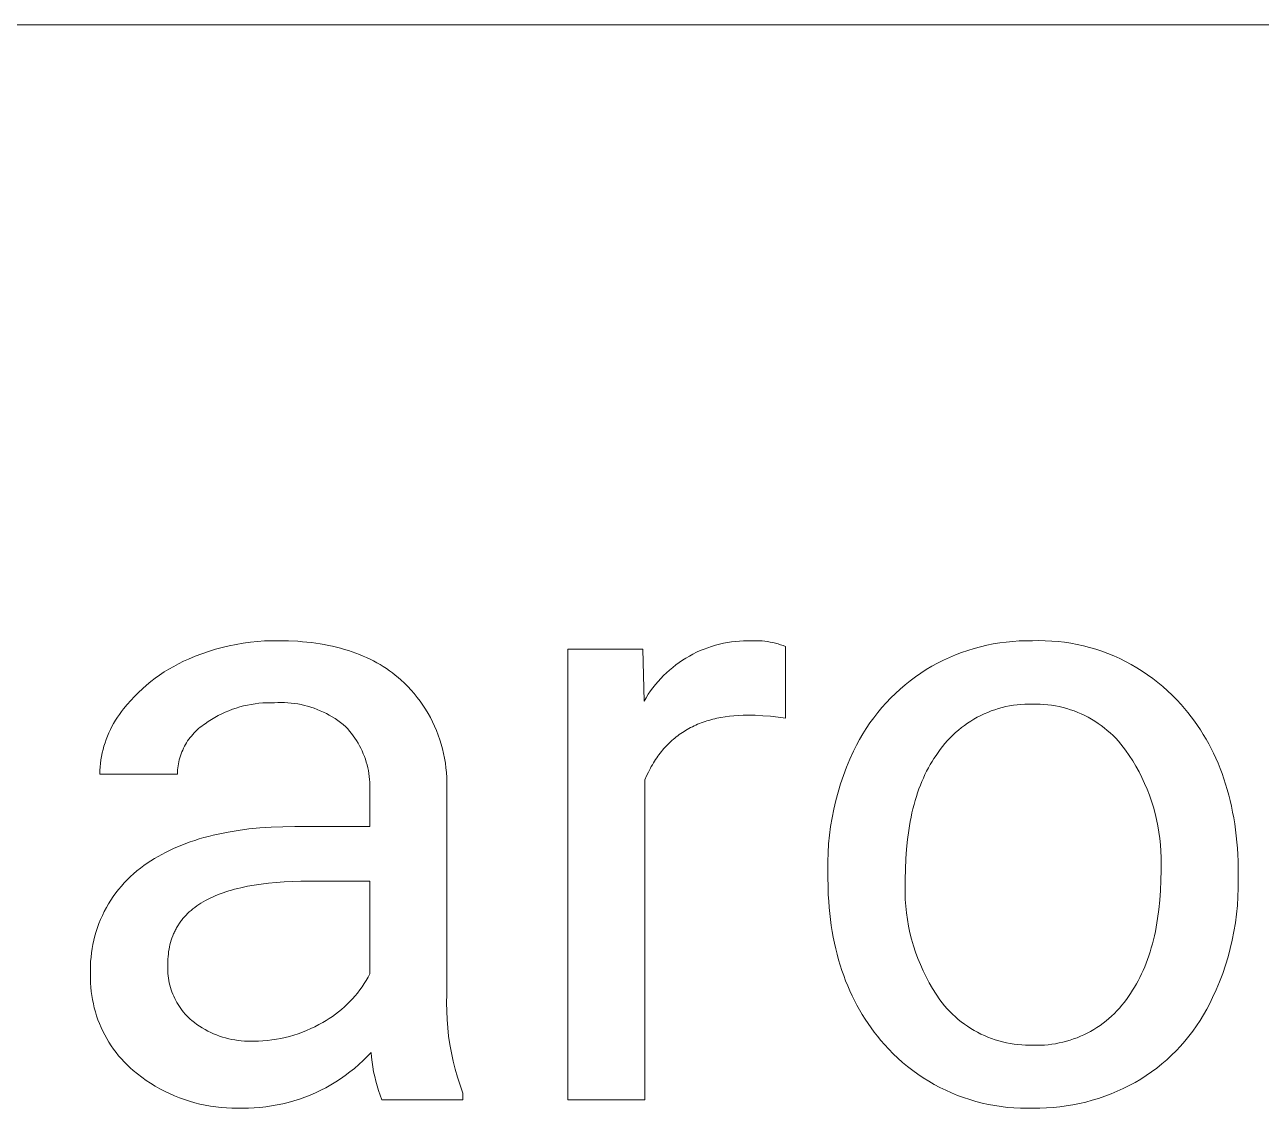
# Model space of a CAD drawing. Header units: millimetres. Extents: x 1348 to 6197, y -150 to 3238.
# Drawn here: x 5207.3 to 5300.9, y 310.2 to 392.2 of the extents above; entities that cross this region are included whole.
import ezdxf

# ---------------------------------------------------------------- set-up
doc = ezdxf.new("R2010")
doc.units = ezdxf.units.MM
doc.header["$MEASUREMENT"] = 0
doc.layers.add('Domyślny', color=7, linetype='Continuous', true_color=0x000000)

msp = doc.modelspace()

# ---------------------------------------------------------------- linework, layer by layer
at = {"layer": 'Domyślny', "color": 18, "lineweight": 15, "true_color": 0x000000}
for p, q in [((6192.904, 392.204), (4364.917, 392.204)), ((5223.359, 345.3), (5223.893, 345.39)), ((5223.893, 345.39), (5224.43, 345.462)), ((5224.43, 345.462), (5224.969, 345.517)), ((5224.969, 345.517), (5225.509, 345.555)), ((5225.509, 345.555), (5226.05, 345.574)), ((5226.05, 345.574), (5226.591, 345.576)), ((5226.591, 345.576), (5227.317, 345.564)), ((5227.317, 345.564), (5228.023, 345.529)), ((5228.023, 345.529), (5228.369, 345.502)), ((5228.369, 345.502), (5228.71, 345.47)), ((5228.71, 345.47), (5229.046, 345.432)), ((5229.046, 345.432), (5229.377, 345.389)), ((5229.377, 345.389), (5229.703, 345.339)), ((5259.932, 345.313), (5260.231, 345.381)), ((5260.231, 345.381), (5260.532, 345.439)), ((5260.532, 345.439), (5260.834, 345.486)), ((5260.834, 345.486), (5261.139, 345.524)), ((5261.139, 345.524), (5261.444, 345.551)), ((5261.444, 345.551), (5261.75, 345.568)), ((5261.75, 345.568), (5262.056, 345.575)), ((5262.056, 345.575), (5262.362, 345.571)), ((5262.362, 345.571), (5262.565, 345.578)), ((5262.565, 345.578), (5262.769, 345.578)), ((5262.769, 345.578), (5262.972, 345.571)), ((5262.972, 345.571), (5263.174, 345.557)), ((5263.174, 345.557), (5263.376, 345.537)), ((5263.376, 345.537), (5263.578, 345.51)), ((5263.578, 345.51), (5263.778, 345.476)), ((5263.778, 345.476), (5263.977, 345.436)), ((5263.977, 345.436), (5264.175, 345.389)), ((5264.175, 345.389), (5264.371, 345.335)), ((5280.656, 345.329), (5281.146, 345.411)), ((5281.146, 345.411), (5281.638, 345.476)), ((5281.638, 345.476), (5282.133, 345.525)), ((5282.133, 345.525), (5282.628, 345.557)), ((5282.628, 345.557), (5283.125, 345.573)), ((5283.125, 345.573), (5283.621, 345.572)), ((5283.621, 345.572), (5284.108, 345.582)), ((5284.108, 345.582), (5284.594, 345.574)), ((5284.594, 345.574), (5285.081, 345.551)), ((5285.081, 345.551), (5285.566, 345.511)), ((5285.566, 345.511), (5286.049, 345.454)), ((5286.049, 345.454), (5286.53, 345.381)), ((5286.53, 345.381), (5287.008, 345.292)), ((5220.244, 344.396), (5220.75, 344.589)), ((5220.75, 344.589), (5221.262, 344.766)), ((5221.262, 344.766), (5221.779, 344.925)), ((5221.779, 344.925), (5222.302, 345.067)), ((5222.302, 345.067), (5222.829, 345.192)), ((5222.829, 345.192), (5223.359, 345.3)), ((5229.703, 345.339), (5230.024, 345.284)), ((5230.024, 345.284), (5230.34, 345.223)), ((5230.34, 345.223), (5230.651, 345.156)), ((5230.651, 345.156), (5230.957, 345.083)), ((5230.957, 345.083), (5231.258, 345.005)), ((5231.258, 345.005), (5231.554, 344.921)), ((5231.554, 344.921), (5231.846, 344.831)), ((5231.846, 344.831), (5232.132, 344.735)), ((5232.132, 344.735), (5232.413, 344.634)), ((5232.413, 344.634), (5232.689, 344.527)), ((5232.689, 344.527), (5232.961, 344.414)), ((5248.459, 310.82), (5248.459, 344.941)), ((5248.459, 344.941), (5254.127, 344.941)), ((5254.127, 344.941), (5254.224, 341.001)), ((5257.659, 344.414), (5257.929, 344.56)), ((5257.929, 344.56), (5258.203, 344.696)), ((5258.203, 344.696), (5258.482, 344.823)), ((5258.482, 344.823), (5258.765, 344.941)), ((5258.765, 344.941), (5259.052, 345.048)), ((5259.052, 345.048), (5259.342, 345.146)), ((5259.342, 345.146), (5259.636, 345.234)), ((5259.636, 345.234), (5259.932, 345.313)), ((5264.371, 345.335), (5264.565, 345.275)), ((5264.565, 345.275), (5264.757, 345.208)), ((5264.757, 345.208), (5264.946, 345.135)), ((5264.946, 345.135), (5264.946, 339.709)), ((5277.34, 344.311), (5277.798, 344.503)), ((5277.798, 344.503), (5278.262, 344.68)), ((5278.262, 344.68), (5278.731, 344.842)), ((5278.731, 344.842), (5279.206, 344.988)), ((5279.206, 344.988), (5279.686, 345.118)), ((5279.686, 345.118), (5280.169, 345.231)), ((5280.169, 345.231), (5280.656, 345.329)), ((5287.008, 345.292), (5287.484, 345.186)), ((5287.484, 345.186), (5287.955, 345.065)), ((5287.955, 345.065), (5288.422, 344.927)), ((5288.422, 344.927), (5288.884, 344.774)), ((5288.884, 344.774), (5289.34, 344.605)), ((5289.34, 344.605), (5289.79, 344.421)), ((5218.263, 343.428), (5218.624, 343.636)), ((5218.624, 343.636), (5218.991, 343.832)), ((5218.991, 343.832), (5219.365, 344.015)), ((5219.365, 344.015), (5219.745, 344.187)), ((5219.745, 344.187), (5220.244, 344.396)), ((5232.961, 344.414), (5233.227, 344.296)), ((5233.227, 344.296), (5233.489, 344.172)), ((5233.489, 344.172), (5233.745, 344.042)), ((5233.745, 344.042), (5233.996, 343.906)), ((5233.996, 343.906), (5234.243, 343.765)), ((5234.243, 343.765), (5234.484, 343.619)), ((5234.484, 343.619), (5234.721, 343.466)), ((5256.158, 343.358), (5256.393, 343.555)), ((5256.393, 343.555), (5256.634, 343.744)), ((5256.634, 343.744), (5256.882, 343.924)), ((5256.882, 343.924), (5257.136, 344.097)), ((5257.136, 344.097), (5257.395, 344.26)), ((5257.395, 344.26), (5257.659, 344.414)), ((5275.58, 343.392), (5276.008, 343.644)), ((5276.008, 343.644), (5276.444, 343.881)), ((5276.444, 343.881), (5276.888, 344.103)), ((5276.888, 344.103), (5277.34, 344.311)), ((5289.79, 344.421), (5290.234, 344.221)), ((5290.234, 344.221), (5290.671, 344.007)), ((5290.671, 344.007), (5291.101, 343.778)), ((5291.101, 343.778), (5291.522, 343.534)), ((5291.522, 343.534), (5291.935, 343.277)), ((5216.893, 342.482), (5217.223, 342.735)), ((5217.223, 342.735), (5217.562, 342.977)), ((5217.562, 342.977), (5217.909, 343.208)), ((5217.909, 343.208), (5218.263, 343.428)), ((5234.721, 343.466), (5234.952, 343.308)), ((5234.952, 343.308), (5235.179, 343.145)), ((5235.179, 343.145), (5235.4, 342.976)), ((5235.4, 342.976), (5235.617, 342.801)), ((5235.617, 342.801), (5235.828, 342.62)), ((5235.828, 342.62), (5236.093, 342.37)), ((5255.289, 342.495), (5255.496, 342.722)), ((5255.496, 342.722), (5255.709, 342.941)), ((5255.709, 342.941), (5255.93, 343.154)), ((5255.93, 343.154), (5256.158, 343.358)), ((5274.369, 342.547), (5274.763, 342.842)), ((5274.763, 342.842), (5275.167, 343.124)), ((5275.167, 343.124), (5275.58, 343.392)), ((5291.935, 343.277), (5292.339, 343.005)), ((5292.339, 343.005), (5292.733, 342.72)), ((5292.733, 342.72), (5293.118, 342.422)), ((5215.659, 341.364), (5215.953, 341.658)), ((5215.953, 341.658), (5216.257, 341.943)), ((5216.257, 341.943), (5216.571, 342.217)), ((5216.571, 342.217), (5216.893, 342.482)), ((5236.093, 342.37), (5236.349, 342.111)), ((5236.349, 342.111), (5236.596, 341.844)), ((5236.596, 341.844), (5236.834, 341.568)), ((5254.545, 341.523), (5254.719, 341.775)), ((5254.719, 341.775), (5254.901, 342.021)), ((5254.901, 342.021), (5255.091, 342.262)), ((5255.091, 342.262), (5255.289, 342.495)), ((5273.249, 341.585), (5273.611, 341.918)), ((5273.611, 341.918), (5273.985, 342.239)), ((5273.985, 342.239), (5274.369, 342.547)), ((5293.118, 342.422), (5293.492, 342.11)), ((5293.492, 342.11), (5293.855, 341.787)), ((5293.855, 341.787), (5294.207, 341.451)), ((5214.836, 340.424), (5215.1, 340.746)), ((5215.1, 340.746), (5215.374, 341.06)), ((5215.374, 341.06), (5215.659, 341.364)), ((5224.208, 340.704), (5223.921, 340.639)), ((5224.496, 340.759), (5224.208, 340.704)), ((5224.787, 340.804), (5224.496, 340.759)), ((5225.079, 340.839), (5224.787, 340.804)), ((5225.371, 340.864), (5225.079, 340.839)), ((5225.665, 340.878), (5225.371, 340.864)), ((5225.958, 340.882), (5225.665, 340.878)), ((5226.252, 340.876), (5225.958, 340.882)), ((5226.506, 340.889), (5226.252, 340.876)), ((5226.759, 340.894), (5226.506, 340.889)), ((5227.013, 340.889), (5226.759, 340.894)), ((5227.267, 340.876), (5227.013, 340.889)), ((5227.519, 340.855), (5227.267, 340.876)), ((5227.771, 340.825), (5227.519, 340.855)), ((5228.022, 340.786), (5227.771, 340.825)), ((5228.271, 340.739), (5228.022, 340.786)), ((5228.519, 340.683), (5228.271, 340.739)), ((5236.834, 341.568), (5237.063, 341.284)), ((5237.063, 341.284), (5237.281, 340.992)), ((5237.281, 340.992), (5237.489, 340.694)), ((5237.489, 340.694), (5237.688, 340.388)), ((5254.224, 341.001), (5254.38, 341.264)), ((5254.38, 341.264), (5254.545, 341.523)), ((5272.231, 340.516), (5272.558, 340.884)), ((5272.558, 340.884), (5272.897, 341.24)), ((5272.897, 341.24), (5273.249, 341.585)), ((5282.468, 340.726), (5282.181, 340.688)), ((5282.755, 340.753), (5282.468, 340.726)), ((5283.044, 340.771), (5282.755, 340.753)), ((5283.332, 340.779), (5283.044, 340.771)), ((5283.621, 340.776), (5283.332, 340.779)), ((5283.914, 340.78), (5283.621, 340.776)), ((5284.206, 340.773), (5283.914, 340.78)), ((5284.498, 340.756), (5284.206, 340.773)), ((5284.79, 340.729), (5284.498, 340.756)), ((5285.08, 340.692), (5284.79, 340.729)), ((5285.369, 340.644), (5285.08, 340.692)), ((5294.207, 341.451), (5294.548, 341.103)), ((5294.548, 341.103), (5294.876, 340.744)), ((5294.876, 340.744), (5295.142, 340.44)), ((5214.216, 339.551), (5214.36, 339.777)), ((5214.36, 339.777), (5214.511, 339.998)), ((5214.511, 339.998), (5214.67, 340.214)), ((5214.67, 340.214), (5214.836, 340.424)), ((5221.745, 339.77), (5221.493, 339.62)), ((5222.003, 339.912), (5221.745, 339.77)), ((5222.265, 340.044), (5222.003, 339.912)), ((5222.532, 340.167), (5222.265, 340.044)), ((5222.803, 340.28), (5222.532, 340.167)), ((5223.078, 340.385), (5222.803, 340.28)), ((5223.356, 340.479), (5223.078, 340.385)), ((5223.637, 340.564), (5223.356, 340.479)), ((5223.921, 340.639), (5223.637, 340.564)), ((5228.764, 340.619), (5228.519, 340.683)), ((5229.008, 340.546), (5228.764, 340.619)), ((5229.248, 340.466), (5229.008, 340.546)), ((5229.486, 340.377), (5229.248, 340.466)), ((5229.721, 340.28), (5229.486, 340.377)), ((5229.952, 340.175), (5229.721, 340.28)), ((5230.179, 340.063), (5229.952, 340.175)), ((5230.402, 339.942), (5230.179, 340.063)), ((5230.622, 339.814), (5230.402, 339.942)), ((5230.836, 339.679), (5230.622, 339.814)), ((5237.688, 340.388), (5237.875, 340.076)), ((5237.875, 340.076), (5238.052, 339.757)), ((5238.052, 339.757), (5238.218, 339.433)), ((5260.049, 339.763), (5259.737, 339.701)), ((5260.368, 339.816), (5260.049, 339.763)), ((5260.694, 339.859), (5260.368, 339.816)), ((5261.028, 339.892), (5260.694, 339.859)), ((5261.369, 339.916), (5261.028, 339.892)), ((5261.717, 339.93), (5261.369, 339.916)), ((5262.072, 339.935), (5261.717, 339.93)), ((5262.649, 339.927), (5262.072, 339.935)), ((5263.226, 339.901), (5262.649, 339.927)), ((5263.801, 339.855), (5263.226, 339.901)), ((5264.375, 339.792), (5263.801, 339.855)), ((5264.946, 339.709), (5264.375, 339.792)), ((5271.614, 339.748), (5271.916, 340.137)), ((5271.916, 340.137), (5272.231, 340.516)), ((5279.452, 339.784), (5279.2, 339.643)), ((5279.709, 339.916), (5279.452, 339.784)), ((5279.971, 340.04), (5279.709, 339.916)), ((5280.236, 340.154), (5279.971, 340.04)), ((5280.505, 340.259), (5280.236, 340.154)), ((5280.778, 340.354), (5280.505, 340.259)), ((5281.054, 340.44), (5280.778, 340.354)), ((5281.332, 340.517), (5281.054, 340.44)), ((5281.613, 340.584), (5281.332, 340.517)), ((5281.896, 340.641), (5281.613, 340.584)), ((5282.181, 340.688), (5281.896, 340.641)), ((5285.656, 340.587), (5285.369, 340.644)), ((5285.94, 340.519), (5285.656, 340.587)), ((5286.223, 340.442), (5285.94, 340.519)), ((5286.502, 340.355), (5286.223, 340.442)), ((5286.778, 340.258), (5286.502, 340.355)), ((5287.051, 340.152), (5286.778, 340.258)), ((5287.319, 340.036), (5287.051, 340.152)), ((5287.584, 339.911), (5287.319, 340.036)), ((5287.844, 339.777), (5287.584, 339.911)), ((5288.099, 339.634), (5287.844, 339.777)), ((5295.142, 340.44), (5295.399, 340.129)), ((5295.399, 340.129), (5295.647, 339.812)), ((5295.647, 339.812), (5295.888, 339.489)), ((5213.717, 338.602), (5213.83, 338.846)), ((5213.83, 338.846), (5213.951, 339.085)), ((5213.951, 339.085), (5214.079, 339.32)), ((5214.079, 339.32), (5214.216, 339.551)), ((5220.505, 338.919), (5220.388, 338.815)), ((5220.625, 339.019), (5220.505, 338.919)), ((5220.748, 339.115), (5220.625, 339.019)), ((5220.875, 339.207), (5220.748, 339.115)), ((5221.004, 339.294), (5220.875, 339.207)), ((5221.246, 339.461), (5221.004, 339.294)), ((5221.493, 339.62), (5221.246, 339.461)), ((5231.046, 339.537), (5230.836, 339.679)), ((5231.251, 339.387), (5231.046, 339.537)), ((5231.451, 339.231), (5231.251, 339.387)), ((5231.646, 339.068), (5231.451, 339.231)), ((5231.797, 338.904), (5231.646, 339.068)), ((5231.943, 338.735), (5231.797, 338.904)), ((5238.218, 339.433), (5238.372, 339.103)), ((5238.372, 339.103), (5238.515, 338.768)), ((5257.501, 338.86), (5257.376, 338.787)), ((5257.627, 338.93), (5257.501, 338.86)), ((5257.755, 338.998), (5257.627, 338.93)), ((5257.885, 339.064), (5257.755, 338.998)), ((5258.016, 339.127), (5257.885, 339.064)), ((5258.15, 339.188), (5258.016, 339.127)), ((5258.285, 339.247), (5258.15, 339.188)), ((5258.422, 339.303), (5258.285, 339.247)), ((5258.561, 339.357), (5258.422, 339.303)), ((5258.701, 339.408), (5258.561, 339.357)), ((5258.844, 339.457), (5258.701, 339.408)), ((5258.988, 339.504), (5258.844, 339.457)), ((5259.134, 339.548), (5258.988, 339.504)), ((5259.282, 339.59), (5259.134, 339.548)), ((5259.432, 339.629), (5259.282, 339.59)), ((5259.583, 339.666), (5259.432, 339.629)), ((5259.737, 339.701), (5259.583, 339.666)), ((5270.788, 338.524), (5271.05, 338.942)), ((5271.05, 338.942), (5271.325, 339.35)), ((5271.325, 339.35), (5271.614, 339.748)), ((5278.245, 338.995), (5278.021, 338.813)), ((5278.475, 339.169), (5278.245, 338.995)), ((5278.711, 339.336), (5278.475, 339.169)), ((5278.953, 339.494), (5278.711, 339.336)), ((5279.2, 339.643), (5278.953, 339.494)), ((5288.349, 339.482), (5288.099, 339.634)), ((5288.594, 339.321), (5288.349, 339.482)), ((5288.833, 339.152), (5288.594, 339.321)), ((5289.065, 338.975), (5288.833, 339.152)), ((5289.292, 338.79), (5289.065, 338.975)), ((5295.888, 339.489), (5296.12, 339.16)), ((5296.12, 339.16), (5296.343, 338.824)), ((5296.343, 338.824), (5296.558, 338.482)), ((5213.428, 337.852), (5213.516, 338.106)), ((5213.516, 338.106), (5213.613, 338.356)), ((5213.613, 338.356), (5213.717, 338.602)), ((5219.68, 337.985), (5219.596, 337.853)), ((5219.769, 338.113), (5219.68, 337.985)), ((5219.862, 338.239), (5219.769, 338.113)), ((5219.96, 338.361), (5219.862, 338.239)), ((5220.061, 338.48), (5219.96, 338.361)), ((5220.166, 338.595), (5220.061, 338.48)), ((5220.276, 338.707), (5220.166, 338.595)), ((5220.388, 338.815), (5220.276, 338.707)), ((5232.083, 338.562), (5231.943, 338.735)), ((5232.217, 338.384), (5232.083, 338.562)), ((5232.345, 338.201), (5232.217, 338.384)), ((5232.467, 338.014), (5232.345, 338.201)), ((5232.582, 337.823), (5232.467, 338.014)), ((5238.515, 338.768), (5238.647, 338.428)), ((5238.647, 338.428), (5238.767, 338.084)), ((5238.767, 338.084), (5238.875, 337.736)), ((5256.232, 337.927), (5256.127, 337.828)), ((5256.338, 338.024), (5256.232, 337.927)), ((5256.446, 338.118), (5256.338, 338.024)), ((5256.556, 338.21), (5256.446, 338.118)), ((5256.668, 338.3), (5256.556, 338.21)), ((5256.781, 338.387), (5256.668, 338.3)), ((5256.897, 338.472), (5256.781, 338.387)), ((5257.014, 338.554), (5256.897, 338.472)), ((5257.133, 338.634), (5257.014, 338.554)), ((5257.254, 338.712), (5257.133, 338.634)), ((5257.376, 338.787), (5257.254, 338.712)), ((5270.308, 337.665), (5270.541, 338.099)), ((5270.541, 338.099), (5270.788, 338.524)), ((5277.191, 338.01), (5277.001, 337.792)), ((5277.388, 338.221), (5277.191, 338.01)), ((5277.592, 338.426), (5277.388, 338.221)), ((5277.803, 338.623), (5277.592, 338.426)), ((5278.021, 338.813), (5277.803, 338.623)), ((5289.512, 338.596), (5289.292, 338.79)), ((5289.725, 338.396), (5289.512, 338.596)), ((5289.931, 338.188), (5289.725, 338.396)), ((5290.129, 337.973), (5289.931, 338.188)), ((5290.32, 337.751), (5290.129, 337.973)), ((5296.558, 338.482), (5296.765, 338.134)), ((5296.765, 338.134), (5296.964, 337.78)), ((5213.162, 336.815), (5213.216, 337.077)), ((5213.216, 337.077), (5213.278, 337.338)), ((5213.278, 337.338), (5213.349, 337.596)), ((5213.349, 337.596), (5213.428, 337.852)), ((5219.187, 337.012), (5219.135, 336.864)), ((5219.243, 337.158), (5219.187, 337.012)), ((5219.304, 337.302), (5219.243, 337.158)), ((5219.37, 337.443), (5219.304, 337.302)), ((5219.441, 337.582), (5219.37, 337.443)), ((5219.516, 337.719), (5219.441, 337.582)), ((5219.596, 337.853), (5219.516, 337.719)), ((5232.691, 337.629), (5232.582, 337.823)), ((5232.793, 337.431), (5232.691, 337.629)), ((5232.889, 337.229), (5232.793, 337.431)), ((5232.977, 337.024), (5232.889, 337.229)), ((5233.059, 336.817), (5232.977, 337.024)), ((5238.875, 337.736), (5238.971, 337.385)), ((5238.971, 337.385), (5239.055, 337.03)), ((5239.055, 337.03), (5239.127, 336.673)), ((5255.357, 336.949), (5255.269, 336.828)), ((5255.447, 337.067), (5255.357, 336.949)), ((5255.539, 337.183), (5255.447, 337.067)), ((5255.632, 337.296), (5255.539, 337.183)), ((5255.728, 337.407), (5255.632, 337.296)), ((5255.825, 337.516), (5255.728, 337.407)), ((5255.924, 337.622), (5255.825, 337.516)), ((5256.025, 337.726), (5255.924, 337.622)), ((5256.127, 337.828), (5256.025, 337.726)), ((5269.814, 336.618), (5270.089, 337.224)), ((5270.089, 337.224), (5270.308, 337.665)), ((5276.483, 337.12), (5276.326, 336.898)), ((5276.645, 337.337), (5276.483, 337.12)), ((5276.819, 337.567), (5276.645, 337.337)), ((5277.001, 337.792), (5276.819, 337.567)), ((5290.503, 337.523), (5290.32, 337.751)), ((5290.678, 337.288), (5290.503, 337.523)), ((5290.952, 336.891), (5290.678, 337.288)), ((5296.964, 337.78), (5297.154, 337.419)), ((5297.154, 337.419), (5297.336, 337.052)), ((5297.336, 337.052), (5297.509, 336.679)), ((5213.036, 335.751), (5213.055, 336.018)), ((5213.055, 336.018), (5213.082, 336.285)), ((5213.082, 336.285), (5213.118, 336.55)), ((5213.118, 336.55), (5213.162, 336.815)), ((5218.955, 336.105), (5218.935, 335.951)), ((5218.981, 336.259), (5218.955, 336.105)), ((5219.012, 336.413), (5218.981, 336.259)), ((5219.048, 336.565), (5219.012, 336.413)), ((5219.089, 336.715), (5219.048, 336.565)), ((5219.135, 336.864), (5219.089, 336.715)), ((5233.134, 336.607), (5233.059, 336.817)), ((5233.201, 336.394), (5233.134, 336.607)), ((5233.261, 336.18), (5233.201, 336.394)), ((5233.314, 335.963), (5233.261, 336.18)), ((5239.127, 336.673), (5239.187, 336.314)), ((5239.187, 336.314), (5239.234, 335.953)), ((5254.778, 336.054), (5254.703, 335.917)), ((5254.855, 336.189), (5254.778, 336.054)), ((5254.934, 336.322), (5254.855, 336.189)), ((5255.015, 336.452), (5254.934, 336.322)), ((5255.098, 336.58), (5255.015, 336.452)), ((5255.182, 336.705), (5255.098, 336.58)), ((5255.269, 336.828), (5255.182, 336.705)), ((5269.558, 336.003), (5269.814, 336.618)), ((5275.884, 336.196), (5275.747, 335.95)), ((5276.026, 336.436), (5275.884, 336.196)), ((5276.173, 336.67), (5276.026, 336.436)), ((5276.326, 336.898), (5276.173, 336.67)), ((5291.212, 336.484), (5290.952, 336.891)), ((5291.459, 336.069), (5291.212, 336.484)), ((5291.692, 335.647), (5291.459, 336.069)), ((5297.509, 336.679), (5297.674, 336.3)), ((5297.674, 336.3), (5297.83, 335.914)), ((5213.027, 335.483), (5213.036, 335.751)), ((5218.905, 335.483), (5213.027, 335.483)), ((5218.91, 335.639), (5218.905, 335.483)), ((5218.92, 335.795), (5218.91, 335.639)), ((5218.935, 335.951), (5218.92, 335.795)), ((5233.36, 335.745), (5233.314, 335.963)), ((5233.398, 335.525), (5233.36, 335.745)), ((5233.429, 335.304), (5233.398, 335.525)), ((5233.452, 335.082), (5233.429, 335.304)), ((5233.468, 334.86), (5233.452, 335.082)), ((5239.234, 335.953), (5239.269, 335.59)), ((5239.269, 335.59), (5239.292, 335.226)), ((5239.292, 335.226), (5239.302, 334.862)), ((5254.419, 335.343), (5254.288, 335.042)), ((5254.557, 335.635), (5254.419, 335.343)), ((5254.703, 335.917), (5254.557, 335.635)), ((5269.109, 334.751), (5269.323, 335.381)), ((5269.323, 335.381), (5269.558, 336.003)), ((5275.368, 335.178), (5275.251, 334.909)), ((5275.489, 335.441), (5275.368, 335.178)), ((5275.616, 335.699), (5275.489, 335.441)), ((5275.747, 335.95), (5275.616, 335.699)), ((5291.911, 335.216), (5291.692, 335.647)), ((5292.115, 334.779), (5291.911, 335.216)), ((5297.83, 335.914), (5297.978, 335.523)), ((5297.978, 335.523), (5298.118, 335.125)), ((5298.118, 335.125), (5298.249, 334.72)), ((5233.476, 334.637), (5233.468, 334.86)), ((5233.47, 334.191), (5233.477, 334.414)), ((5233.47, 331.511), (5233.47, 334.191)), ((5233.477, 334.414), (5233.476, 334.637)), ((5239.302, 334.862), (5239.3, 334.498)), ((5239.3, 334.498), (5239.3, 318.802)), ((5254.288, 335.042), (5254.288, 310.82)), ((5268.915, 334.114), (5269.109, 334.751)), ((5275.034, 334.353), (5274.933, 334.066)), ((5275.14, 334.634), (5275.034, 334.353)), ((5275.251, 334.909), (5275.14, 334.634)), ((5292.304, 334.335), (5292.115, 334.779)), ((5292.479, 333.885), (5292.304, 334.335)), ((5298.249, 334.72), (5298.372, 334.31)), ((5298.372, 334.31), (5298.487, 333.893)), ((5268.591, 332.823), (5268.742, 333.471)), ((5268.742, 333.471), (5268.915, 334.114)), ((5274.747, 333.475), (5274.661, 333.171)), ((5274.837, 333.774), (5274.747, 333.475)), ((5274.933, 334.066), (5274.837, 333.774)), ((5292.639, 333.429), (5292.479, 333.885)), ((5292.783, 332.968), (5292.639, 333.429)), ((5298.487, 333.893), (5298.593, 333.47)), ((5298.593, 333.47), (5298.69, 333.041)), ((5268.461, 332.171), (5268.591, 332.823)), ((5274.506, 332.544), (5274.436, 332.222)), ((5274.581, 332.86), (5274.506, 332.544)), ((5274.661, 333.171), (5274.581, 332.86)), ((5292.912, 332.503), (5292.783, 332.968)), ((5293.025, 332.034), (5292.912, 332.503)), ((5298.69, 333.041), (5298.779, 332.605)), ((5298.779, 332.605), (5298.86, 332.163)), ((5224.32, 331.324), (5225.148, 331.405)), ((5225.148, 331.405), (5226.002, 331.464)), ((5226.002, 331.464), (5226.882, 331.499)), ((5226.882, 331.499), (5227.786, 331.511)), ((5227.786, 331.511), (5233.47, 331.511)), ((5268.265, 330.854), (5268.352, 331.514)), ((5268.352, 331.514), (5268.461, 332.171)), ((5274.311, 331.561), (5274.257, 331.221)), ((5274.371, 331.894), (5274.311, 331.561)), ((5274.436, 332.222), (5274.371, 331.894)), ((5293.122, 331.561), (5293.025, 332.034)), ((5293.204, 331.085), (5293.122, 331.561)), ((5298.86, 332.163), (5298.932, 331.715)), ((5298.932, 331.715), (5298.996, 331.261)), ((5219.884, 330.349), (5220.219, 330.462)), ((5220.219, 330.462), (5220.559, 330.569)), ((5220.559, 330.569), (5220.907, 330.67)), ((5220.907, 330.67), (5221.26, 330.766)), ((5221.26, 330.766), (5221.621, 330.856)), ((5221.621, 330.856), (5221.987, 330.94)), ((5221.987, 330.94), (5222.36, 331.018)), ((5222.36, 331.018), (5222.739, 331.091)), ((5222.739, 331.091), (5223.517, 331.219)), ((5223.517, 331.219), (5224.32, 331.324)), ((5268.2, 330.192), (5268.265, 330.854)), ((5274.163, 330.524), (5274.091, 329.804)), ((5274.257, 331.221), (5274.163, 330.524)), ((5293.27, 330.607), (5293.204, 331.085)), ((5293.32, 330.126), (5293.27, 330.607)), ((5298.996, 331.261), (5299.051, 330.801)), ((5299.051, 330.801), (5299.098, 330.334)), ((5217.722, 329.401), (5218.011, 329.554)), ((5218.011, 329.554), (5218.307, 329.7)), ((5218.307, 329.7), (5218.61, 329.842)), ((5218.61, 329.842), (5218.919, 329.977)), ((5218.919, 329.977), (5219.234, 330.107)), ((5219.234, 330.107), (5219.556, 330.231)), ((5219.556, 330.231), (5219.884, 330.349)), ((5268.135, 328.863), (5268.157, 329.528)), ((5268.157, 329.528), (5268.2, 330.192)), ((5274.091, 329.804), (5274.039, 329.06)), ((5293.354, 329.645), (5293.32, 330.126)), ((5293.371, 329.162), (5293.354, 329.645)), ((5299.098, 330.334), (5299.136, 329.861)), ((5299.136, 329.861), (5299.166, 329.382)), ((5216.104, 328.359), (5216.37, 328.556)), ((5216.37, 328.556), (5216.627, 328.736)), ((5216.627, 328.736), (5216.891, 328.911)), ((5216.891, 328.911), (5217.162, 329.08)), ((5217.162, 329.08), (5217.438, 329.243)), ((5217.438, 329.243), (5217.722, 329.401)), ((5268.135, 328.197), (5268.135, 328.863)), ((5274.039, 329.06), (5274.007, 328.293)), ((5293.359, 328.197), (5293.373, 328.68)), ((5293.373, 328.68), (5293.371, 329.162)), ((5299.166, 329.382), (5299.187, 328.896)), ((5299.187, 328.896), (5299.204, 327.906)), ((5215.111, 327.486), (5215.348, 327.717)), ((5215.348, 327.717), (5215.592, 327.939)), ((5215.592, 327.939), (5215.844, 328.154)), ((5215.844, 328.154), (5216.104, 328.359)), ((5268.135, 327.793), (5268.135, 328.197)), ((5268.152, 326.81), (5268.135, 327.793)), ((5274.007, 328.293), (5273.997, 327.503)), ((5293.348, 327.424), (5293.359, 328.197)), ((5299.204, 327.906), (5299.204, 327.503)), ((5214.248, 326.485), (5214.45, 326.746)), ((5214.45, 326.746), (5214.662, 327)), ((5214.662, 327), (5214.882, 327.247)), ((5214.882, 327.247), (5215.111, 327.486)), ((5223.009, 326.699), (5222.786, 326.633)), ((5223.237, 326.762), (5223.009, 326.699)), ((5223.47, 326.822), (5223.237, 326.762)), ((5223.708, 326.879), (5223.47, 326.822)), ((5224.2, 326.983), (5223.708, 326.879)), ((5224.714, 327.076), (5224.2, 326.983)), ((5225.249, 327.155), (5224.714, 327.076)), ((5225.804, 327.223), (5225.249, 327.155)), ((5226.381, 327.278), (5225.804, 327.223)), ((5226.979, 327.321), (5226.381, 327.278)), ((5227.599, 327.352), (5226.979, 327.321)), ((5228.239, 327.371), (5227.599, 327.352)), ((5228.901, 327.377), (5228.239, 327.371)), ((5233.47, 327.377), (5228.901, 327.377)), ((5233.47, 320.368), (5233.47, 327.377)), ((5268.173, 326.327), (5268.152, 326.81)), ((5273.997, 327.503), (5273.98, 326.995)), ((5273.98, 326.995), (5273.981, 326.487)), ((5293.267, 325.943), (5293.318, 326.672)), ((5293.318, 326.672), (5293.348, 327.424)), ((5299.204, 326.843), (5299.182, 326.184)), ((5299.204, 327.503), (5299.204, 326.843)), ((5213.694, 325.661), (5213.869, 325.942)), ((5213.869, 325.942), (5214.054, 326.217)), ((5214.054, 326.217), (5214.248, 326.485)), ((5220.851, 325.804), (5220.686, 325.705)), ((5221.021, 325.901), (5220.851, 325.804)), ((5221.196, 325.995), (5221.021, 325.901)), ((5221.376, 326.085), (5221.196, 325.995)), ((5221.562, 326.173), (5221.376, 326.085)), ((5221.753, 326.257), (5221.562, 326.173)), ((5221.949, 326.338), (5221.753, 326.257)), ((5222.15, 326.417), (5221.949, 326.338)), ((5222.357, 326.492), (5222.15, 326.417)), ((5222.569, 326.564), (5222.357, 326.492)), ((5222.786, 326.633), (5222.569, 326.564)), ((5268.202, 325.851), (5268.173, 326.327)), ((5268.239, 325.381), (5268.202, 325.851)), ((5273.981, 326.487), (5274, 325.98)), ((5274, 325.98), (5274.036, 325.473)), ((5293.195, 325.235), (5293.267, 325.943)), ((5299.182, 326.184), (5299.139, 325.526)), ((5213.094, 324.484), (5213.229, 324.786)), ((5213.229, 324.786), (5213.374, 325.083)), ((5213.374, 325.083), (5213.529, 325.375)), ((5213.529, 325.375), (5213.694, 325.661)), ((5219.558, 324.796), (5219.44, 324.669)), ((5219.68, 324.921), (5219.558, 324.796)), ((5219.808, 325.042), (5219.68, 324.921)), ((5219.942, 325.16), (5219.808, 325.042)), ((5220.08, 325.275), (5219.942, 325.16)), ((5220.224, 325.387), (5220.08, 325.275)), ((5220.373, 325.496), (5220.224, 325.387)), ((5220.527, 325.602), (5220.373, 325.496)), ((5220.686, 325.705), (5220.527, 325.602)), ((5268.285, 324.917), (5268.239, 325.381)), ((5268.339, 324.46), (5268.285, 324.917)), ((5274.036, 325.473), (5274.09, 324.968)), ((5274.09, 324.968), (5274.161, 324.465)), ((5293.103, 324.549), (5293.195, 325.235)), ((5299.074, 324.869), (5298.988, 324.215)), ((5299.139, 325.526), (5299.074, 324.869)), ((5212.753, 323.552), (5212.856, 323.866)), ((5212.856, 323.866), (5212.97, 324.177)), ((5212.97, 324.177), (5213.094, 324.484)), ((5218.888, 323.914), (5218.845, 323.841)), ((5218.931, 323.987), (5218.888, 323.914)), ((5218.976, 324.058), (5218.931, 323.987)), ((5219.023, 324.129), (5218.976, 324.058)), ((5219.07, 324.199), (5219.023, 324.129)), ((5219.119, 324.269), (5219.07, 324.199)), ((5219.169, 324.337), (5219.119, 324.269)), ((5219.221, 324.405), (5219.169, 324.337)), ((5219.274, 324.472), (5219.221, 324.405)), ((5219.328, 324.539), (5219.274, 324.472)), ((5219.44, 324.669), (5219.328, 324.539)), ((5268.402, 324.008), (5268.339, 324.46)), ((5268.473, 323.563), (5268.402, 324.008)), ((5274.161, 324.465), (5274.25, 323.965)), ((5274.25, 323.965), (5274.356, 323.469)), ((5292.927, 323.561), (5292.991, 323.885)), ((5292.991, 323.885), (5293.049, 324.215)), ((5293.049, 324.215), (5293.103, 324.549)), ((5298.988, 324.215), (5298.88, 323.565)), ((5212.509, 322.591), (5212.579, 322.914)), ((5212.579, 322.914), (5212.661, 323.235)), ((5212.661, 323.235), (5212.753, 323.552)), ((5218.493, 323.067), (5218.439, 322.903)), ((5218.553, 323.228), (5218.493, 323.067)), ((5218.585, 323.307), (5218.553, 323.228)), ((5218.619, 323.386), (5218.585, 323.307)), ((5218.653, 323.464), (5218.619, 323.386)), ((5218.689, 323.541), (5218.653, 323.464)), ((5218.726, 323.617), (5218.689, 323.541)), ((5218.765, 323.692), (5218.726, 323.617)), ((5218.804, 323.767), (5218.765, 323.692)), ((5218.845, 323.841), (5218.804, 323.767)), ((5268.552, 323.124), (5268.473, 323.563)), ((5268.64, 322.691), (5268.552, 323.124)), ((5274.356, 323.469), (5274.479, 322.976)), ((5274.479, 322.976), (5274.619, 322.488)), ((5292.705, 322.622), (5292.784, 322.93)), ((5292.784, 322.93), (5292.858, 323.243)), ((5292.858, 323.243), (5292.927, 323.561)), ((5298.751, 322.918), (5298.601, 322.276)), ((5298.88, 323.565), (5298.751, 322.918)), ((5212.402, 321.938), (5212.45, 322.265)), ((5212.45, 322.265), (5212.509, 322.591)), ((5218.243, 322.037), (5218.22, 321.855)), ((5218.272, 322.216), (5218.243, 322.037)), ((5218.306, 322.393), (5218.272, 322.216)), ((5218.345, 322.566), (5218.306, 322.393)), ((5218.389, 322.736), (5218.345, 322.566)), ((5218.439, 322.903), (5218.389, 322.736)), ((5268.736, 322.264), (5268.64, 322.691)), ((5268.84, 321.844), (5268.736, 322.264)), ((5274.619, 322.488), (5274.776, 322.005)), ((5274.776, 322.005), (5274.95, 321.528)), ((5292.436, 321.731), (5292.531, 322.023)), ((5292.531, 322.023), (5292.62, 322.32)), ((5292.62, 322.32), (5292.705, 322.622)), ((5298.601, 322.276), (5298.43, 321.639)), ((5212.326, 320.949), (5212.34, 321.28)), ((5212.34, 321.28), (5212.366, 321.609)), ((5212.366, 321.609), (5212.402, 321.938)), ((5218.178, 321.095), (5218.171, 320.917)), ((5218.181, 321.29), (5218.178, 321.095)), ((5218.189, 321.481), (5218.181, 321.29)), ((5218.202, 321.67), (5218.189, 321.481)), ((5218.22, 321.855), (5218.202, 321.67)), ((5268.953, 321.43), (5268.84, 321.844)), ((5269.074, 321.022), (5268.953, 321.43)), ((5274.95, 321.528), (5275.14, 321.057)), ((5275.14, 321.057), (5275.347, 320.593)), ((5292.122, 320.889), (5292.232, 321.164)), ((5292.232, 321.164), (5292.337, 321.445)), ((5292.337, 321.445), (5292.436, 321.731)), ((5298.43, 321.639), (5298.238, 321.008)), ((5212.324, 320.618), (5212.326, 320.949)), ((5212.333, 320.288), (5212.324, 320.618)), ((5212.331, 319.972), (5212.333, 320.288)), ((5218.171, 320.917), (5218.171, 320.738)), ((5218.171, 320.738), (5218.176, 320.56)), ((5218.176, 320.56), (5218.187, 320.382)), ((5218.187, 320.382), (5218.204, 320.204)), ((5218.204, 320.204), (5218.228, 320.027)), ((5233.193, 319.861), (5233.336, 320.112)), ((5233.336, 320.112), (5233.47, 320.368)), ((5269.203, 320.62), (5269.074, 321.022)), ((5269.341, 320.224), (5269.203, 320.62)), ((5269.487, 319.834), (5269.341, 320.224)), ((5275.347, 320.593), (5275.569, 320.136)), ((5275.569, 320.136), (5275.807, 319.688)), ((5291.762, 320.094), (5291.887, 320.354)), ((5291.887, 320.354), (5292.007, 320.618)), ((5292.007, 320.618), (5292.122, 320.889)), ((5298.025, 320.383), (5297.792, 319.766)), ((5298.238, 321.008), (5298.025, 320.383)), ((5212.339, 319.657), (5212.331, 319.972)), ((5212.358, 319.342), (5212.339, 319.657)), ((5212.389, 319.028), (5212.358, 319.342)), ((5218.228, 320.027), (5218.257, 319.851)), ((5218.257, 319.851), (5218.292, 319.676)), ((5218.292, 319.676), (5218.334, 319.503)), ((5218.334, 319.503), (5218.381, 319.33)), ((5218.381, 319.33), (5218.434, 319.16)), ((5232.714, 319.138), (5232.882, 319.373)), ((5232.882, 319.373), (5233.041, 319.615)), ((5233.041, 319.615), (5233.193, 319.861)), ((5269.642, 319.45), (5269.487, 319.834)), ((5269.805, 319.073), (5269.642, 319.45)), ((5275.807, 319.688), (5276.061, 319.248)), ((5276.061, 319.248), (5276.33, 318.817)), ((5291.21, 319.11), (5291.356, 319.348)), ((5291.356, 319.348), (5291.496, 319.591)), ((5291.496, 319.591), (5291.632, 319.84)), ((5291.632, 319.84), (5291.762, 320.094)), ((5297.792, 319.766), (5297.539, 319.157)), ((5212.429, 318.715), (5212.389, 319.028)), ((5212.481, 318.404), (5212.429, 318.715)), ((5212.543, 318.095), (5212.481, 318.404)), ((5218.434, 319.16), (5218.492, 318.991)), ((5218.492, 318.991), (5218.557, 318.825)), ((5218.557, 318.825), (5218.627, 318.661)), ((5218.627, 318.661), (5218.702, 318.499)), ((5218.702, 318.499), (5218.783, 318.34)), ((5218.783, 318.34), (5218.87, 318.184)), ((5231.762, 318.051), (5231.967, 318.255)), ((5231.967, 318.255), (5232.165, 318.466)), ((5232.165, 318.466), (5232.355, 318.684)), ((5232.355, 318.684), (5232.539, 318.908)), ((5232.539, 318.908), (5232.714, 319.138)), ((5239.3, 318.802), (5239.285, 318.167)), ((5269.976, 318.702), (5269.805, 319.073)), ((5270.156, 318.337), (5269.976, 318.702)), ((5270.344, 317.978), (5270.156, 318.337)), ((5276.33, 318.817), (5276.613, 318.395)), ((5276.613, 318.395), (5276.79, 318.163)), ((5290.574, 318.201), (5290.743, 318.427)), ((5290.743, 318.427), (5290.903, 318.65)), ((5290.903, 318.65), (5291.059, 318.877)), ((5291.059, 318.877), (5291.21, 319.11)), ((5297.266, 318.557), (5297.053, 318.115)), ((5297.539, 319.157), (5297.266, 318.557)), ((5212.615, 317.787), (5212.543, 318.095)), ((5212.698, 317.483), (5212.615, 317.787)), ((5212.791, 317.182), (5212.698, 317.483)), ((5218.87, 318.184), (5218.961, 318.031)), ((5218.961, 318.031), (5219.058, 317.881)), ((5219.058, 317.881), (5219.16, 317.734)), ((5219.16, 317.734), (5219.267, 317.591)), ((5219.267, 317.591), (5219.378, 317.452)), ((5219.378, 317.452), (5219.494, 317.316)), ((5219.494, 317.316), (5219.615, 317.185)), ((5230.642, 317.139), (5230.878, 317.306)), ((5230.878, 317.306), (5231.108, 317.481)), ((5231.108, 317.481), (5231.333, 317.664)), ((5231.333, 317.664), (5231.551, 317.854)), ((5231.551, 317.854), (5231.762, 318.051)), ((5239.285, 318.167), (5239.291, 317.531)), ((5239.291, 317.531), (5239.318, 316.897)), ((5270.54, 317.625), (5270.344, 317.978)), ((5270.745, 317.278), (5270.54, 317.625)), ((5276.79, 318.163), (5276.975, 317.937)), ((5276.975, 317.937), (5277.168, 317.718)), ((5277.168, 317.718), (5277.369, 317.505)), ((5277.369, 317.505), (5277.576, 317.3)), ((5277.576, 317.3), (5277.791, 317.101)), ((5289.621, 317.162), (5289.825, 317.356)), ((5289.825, 317.356), (5290.023, 317.558)), ((5290.023, 317.558), (5290.214, 317.766)), ((5290.214, 317.766), (5290.398, 317.981)), ((5290.398, 317.981), (5290.574, 318.201)), ((5296.825, 317.68), (5296.582, 317.254)), ((5297.053, 318.115), (5296.825, 317.68)), ((5212.894, 316.884), (5212.791, 317.182)), ((5213.008, 316.589), (5212.894, 316.884)), ((5213.131, 316.299), (5213.008, 316.589)), ((5219.615, 317.185), (5219.74, 317.057)), ((5219.74, 317.057), (5219.869, 316.934)), ((5219.869, 316.934), (5220.003, 316.816)), ((5220.003, 316.816), (5220.193, 316.668)), ((5220.193, 316.668), (5220.387, 316.526)), ((5220.387, 316.526), (5220.587, 316.391)), ((5220.587, 316.391), (5220.791, 316.263)), ((5228.997, 316.21), (5229.304, 316.359)), ((5229.304, 316.359), (5229.606, 316.518)), ((5229.606, 316.518), (5229.902, 316.687)), ((5229.902, 316.687), (5230.153, 316.829)), ((5230.153, 316.829), (5230.4, 316.98)), ((5230.4, 316.98), (5230.642, 317.139)), ((5239.318, 316.897), (5239.367, 316.263)), ((5270.958, 316.937), (5270.745, 317.278)), ((5271.18, 316.602), (5270.958, 316.937)), ((5271.41, 316.274), (5271.18, 316.602)), ((5277.791, 317.101), (5278.012, 316.91)), ((5278.012, 316.91), (5278.24, 316.727)), ((5278.24, 316.727), (5278.473, 316.552)), ((5278.473, 316.552), (5278.713, 316.386)), ((5278.713, 316.386), (5278.959, 316.227)), ((5288.507, 316.297), (5288.741, 316.455)), ((5288.741, 316.455), (5288.97, 316.62)), ((5288.97, 316.62), (5289.193, 316.793)), ((5289.193, 316.793), (5289.41, 316.974)), ((5289.41, 316.974), (5289.621, 317.162)), ((5296.053, 316.427), (5295.768, 316.028)), ((5296.325, 316.836), (5296.053, 316.427)), ((5296.582, 317.254), (5296.325, 316.836)), ((5213.265, 316.013), (5213.131, 316.299)), ((5213.408, 315.732), (5213.265, 316.013)), ((5213.56, 315.456), (5213.408, 315.732)), ((5213.722, 315.185), (5213.56, 315.456)), ((5220.791, 316.263), (5220.999, 316.142)), ((5220.999, 316.142), (5221.212, 316.029)), ((5221.212, 316.029), (5221.428, 315.923)), ((5221.428, 315.923), (5221.648, 315.824)), ((5221.648, 315.824), (5221.871, 315.733)), ((5221.871, 315.733), (5222.097, 315.65)), ((5222.097, 315.65), (5222.325, 315.574)), ((5222.325, 315.574), (5222.557, 315.507)), ((5222.557, 315.507), (5222.79, 315.447)), ((5222.79, 315.447), (5223.025, 315.396)), ((5226.399, 315.406), (5226.734, 315.468)), ((5226.734, 315.468), (5227.067, 315.541)), ((5227.067, 315.541), (5227.398, 315.625)), ((5227.398, 315.625), (5227.725, 315.721)), ((5227.725, 315.721), (5228.049, 315.827)), ((5228.049, 315.827), (5228.369, 315.944)), ((5228.369, 315.944), (5228.685, 316.072)), ((5228.685, 316.072), (5228.997, 316.21)), ((5239.367, 316.263), (5239.437, 315.632)), ((5239.437, 315.632), (5239.528, 315.003)), ((5271.649, 315.951), (5271.41, 316.274)), ((5271.895, 315.635), (5271.649, 315.951)), ((5272.151, 315.325), (5271.895, 315.635)), ((5278.959, 316.227), (5279.209, 316.077)), ((5279.209, 316.077), (5279.465, 315.936)), ((5279.465, 315.936), (5279.726, 315.804)), ((5279.726, 315.804), (5279.99, 315.681)), ((5279.99, 315.681), (5280.259, 315.567)), ((5280.259, 315.567), (5280.532, 315.462)), ((5280.532, 315.462), (5280.808, 315.367)), ((5286.47, 315.337), (5286.738, 315.427)), ((5286.738, 315.427), (5287.002, 315.525)), ((5287.002, 315.525), (5287.264, 315.632)), ((5287.264, 315.632), (5287.521, 315.748)), ((5287.521, 315.748), (5287.774, 315.873)), ((5287.774, 315.873), (5288.023, 316.006)), ((5288.023, 316.006), (5288.268, 316.148)), ((5288.268, 316.148), (5288.507, 316.297)), ((5295.469, 315.639), (5295.157, 315.26)), ((5295.768, 316.028), (5295.469, 315.639)), ((5213.893, 314.919), (5213.722, 315.185)), ((5214.072, 314.66), (5213.893, 314.919)), ((5214.261, 314.407), (5214.072, 314.66)), ((5223.025, 315.396), (5223.262, 315.352)), ((5223.262, 315.352), (5223.5, 315.317)), ((5223.5, 315.317), (5223.74, 315.29)), ((5223.74, 315.29), (5223.98, 315.272)), ((5223.98, 315.272), (5224.22, 315.261)), ((5224.22, 315.261), (5224.461, 315.259)), ((5224.461, 315.259), (5224.702, 315.266)), ((5224.702, 315.266), (5225.043, 315.271)), ((5225.043, 315.271), (5225.384, 315.287)), ((5225.384, 315.287), (5225.723, 315.316)), ((5225.723, 315.316), (5226.062, 315.355)), ((5226.062, 315.355), (5226.399, 315.406)), ((5239.528, 315.003), (5239.64, 314.377)), ((5272.415, 315.02), (5272.151, 315.325)), ((5272.744, 314.661), (5272.415, 315.02)), ((5273.085, 314.313), (5272.744, 314.661)), ((5280.808, 315.367), (5281.088, 315.281)), ((5281.088, 315.281), (5281.37, 315.205)), ((5281.37, 315.205), (5281.654, 315.139)), ((5281.654, 315.139), (5281.941, 315.083)), ((5281.941, 315.083), (5282.229, 315.037)), ((5282.229, 315.037), (5282.519, 315)), ((5282.519, 315), (5282.81, 314.974)), ((5282.81, 314.974), (5283.102, 314.958)), ((5283.102, 314.958), (5283.394, 314.952)), ((5283.394, 314.952), (5283.686, 314.956)), ((5283.686, 314.956), (5283.968, 314.951)), ((5283.968, 314.951), (5284.25, 314.956)), ((5284.25, 314.956), (5284.532, 314.971)), ((5284.532, 314.971), (5284.814, 314.995)), ((5284.814, 314.995), (5285.094, 315.029)), ((5285.094, 315.029), (5285.373, 315.072)), ((5285.373, 315.072), (5285.65, 315.124)), ((5285.65, 315.124), (5285.926, 315.186)), ((5285.926, 315.186), (5286.199, 315.257)), ((5286.199, 315.257), (5286.47, 315.337)), ((5294.495, 314.535), (5294.146, 314.19)), ((5294.832, 314.892), (5294.495, 314.535)), ((5295.157, 315.26), (5294.832, 314.892)), ((5214.458, 314.161), (5214.261, 314.407)), ((5214.663, 313.921), (5214.458, 314.161)), ((5214.877, 313.689), (5214.663, 313.921)), ((5215.098, 313.464), (5214.877, 313.689)), ((5232.956, 313.786), (5232.635, 313.49)), ((5233.267, 314.093), (5232.956, 313.786)), ((5233.567, 314.41), (5233.267, 314.093)), ((5233.598, 314.042), (5233.567, 314.41)), ((5233.641, 313.675), (5233.598, 314.042)), ((5233.695, 313.31), (5233.641, 313.675)), ((5239.64, 314.377), (5239.773, 313.756)), ((5239.773, 313.756), (5239.927, 313.139)), ((5273.437, 313.977), (5273.085, 314.313)), ((5273.801, 313.653), (5273.437, 313.977)), ((5274.176, 313.341), (5273.801, 313.653)), ((5293.786, 313.857), (5293.414, 313.537)), ((5294.146, 314.19), (5293.786, 313.857)), ((5215.326, 313.247), (5215.098, 313.464)), ((5215.562, 313.037), (5215.326, 313.247)), ((5215.878, 312.78), (5215.562, 313.037)), ((5216.202, 312.533), (5215.878, 312.78)), ((5231.616, 312.67), (5231.258, 312.419)), ((5231.965, 312.932), (5231.616, 312.67)), ((5232.305, 313.205), (5231.965, 312.932)), ((5232.635, 313.49), (5232.305, 313.205)), ((5233.76, 312.946), (5233.695, 313.31)), ((5233.837, 312.585), (5233.76, 312.946)), ((5239.927, 313.139), (5240.101, 312.528)), ((5274.561, 313.043), (5274.176, 313.341)), ((5274.956, 312.757), (5274.561, 313.043)), ((5275.361, 312.486), (5274.956, 312.757)), ((5292.236, 312.655), (5291.824, 312.388)), ((5292.639, 312.935), (5292.236, 312.655)), ((5293.032, 313.23), (5292.639, 312.935)), ((5293.414, 313.537), (5293.032, 313.23)), ((5216.534, 312.297), (5216.202, 312.533)), ((5216.874, 312.073), (5216.534, 312.297)), ((5217.222, 311.86), (5216.874, 312.073)), ((5217.576, 311.659), (5217.222, 311.86)), ((5230.138, 311.742), (5229.75, 311.542)), ((5230.519, 311.955), (5230.138, 311.742)), ((5230.892, 312.181), (5230.519, 311.955)), ((5231.258, 312.419), (5230.892, 312.181)), ((5233.926, 312.226), (5233.837, 312.585)), ((5234.025, 311.871), (5233.926, 312.226)), ((5234.136, 311.518), (5234.025, 311.871)), ((5240.101, 312.528), (5240.296, 311.924)), ((5240.296, 311.924), (5240.511, 311.326)), ((5275.774, 312.228), (5275.361, 312.486)), ((5276.196, 311.984), (5275.774, 312.228)), ((5276.626, 311.755), (5276.196, 311.984)), ((5277.064, 311.541), (5276.626, 311.755)), ((5290.498, 311.674), (5290.041, 311.466)), ((5290.948, 311.898), (5290.498, 311.674)), ((5291.39, 312.136), (5290.948, 311.898)), ((5291.824, 312.388), (5291.39, 312.136)), ((5217.937, 311.47), (5217.576, 311.659)), ((5218.304, 311.294), (5217.937, 311.47)), ((5218.677, 311.13), (5218.304, 311.294)), ((5219.055, 310.978), (5218.677, 311.13)), ((5219.438, 310.839), (5219.055, 310.978)), ((5219.825, 310.714), (5219.438, 310.839)), ((5227.722, 310.743), (5227.301, 310.624)), ((5228.138, 310.875), (5227.722, 310.743)), ((5228.549, 311.021), (5228.138, 310.875)), ((5228.955, 311.182), (5228.549, 311.021)), ((5229.355, 311.355), (5228.955, 311.182)), ((5229.75, 311.542), (5229.355, 311.355)), ((5234.258, 311.17), (5234.136, 311.518)), ((5234.391, 310.825), (5234.258, 311.17)), ((5240.511, 310.825), (5234.391, 310.825)), ((5240.511, 311.326), (5240.511, 310.825)), ((5254.288, 310.82), (5248.459, 310.82)), ((5277.508, 311.341), (5277.064, 311.541)), ((5277.959, 311.157), (5277.508, 311.341)), ((5278.417, 310.988), (5277.959, 311.157)), ((5278.879, 310.835), (5278.417, 310.988)), ((5279.347, 310.697), (5278.879, 310.835)), ((5288.152, 310.785), (5287.667, 310.654)), ((5288.632, 310.932), (5288.152, 310.785)), ((5289.107, 311.094), (5288.632, 310.932)), ((5289.577, 311.272), (5289.107, 311.094)), ((5290.041, 311.466), (5289.577, 311.272)), ((5220.217, 310.601), (5219.825, 310.714)), ((5220.612, 310.502), (5220.217, 310.601)), ((5221.01, 310.416), (5220.612, 310.502)), ((5221.411, 310.344), (5221.01, 310.416)), ((5221.814, 310.285), (5221.411, 310.344)), ((5222.219, 310.239), (5221.814, 310.285)), ((5222.625, 310.208), (5222.219, 310.239)), ((5223.032, 310.19), (5222.625, 310.208)), ((5223.439, 310.186), (5223.032, 310.19)), ((5223.846, 310.195), (5223.439, 310.186)), ((5224.283, 310.198), (5223.846, 310.195)), ((5224.719, 310.215), (5224.283, 310.198)), ((5225.154, 310.247), (5224.719, 310.215)), ((5225.588, 310.293), (5225.154, 310.247)), ((5226.02, 310.355), (5225.588, 310.293)), ((5226.45, 310.43), (5226.02, 310.355)), ((5226.878, 310.52), (5226.45, 310.43)), ((5227.301, 310.624), (5226.878, 310.52)), ((5279.818, 310.576), (5279.347, 310.697)), ((5280.294, 310.471), (5279.818, 310.576)), ((5280.773, 310.382), (5280.294, 310.471)), ((5281.255, 310.309), (5280.773, 310.382)), ((5281.739, 310.252), (5281.255, 310.309)), ((5282.225, 310.213), (5281.739, 310.252)), ((5282.711, 310.189), (5282.225, 310.213)), ((5283.199, 310.182), (5282.711, 310.189)), ((5283.686, 310.192), (5283.199, 310.182)), ((5284.188, 310.192), (5283.686, 310.192)), ((5284.69, 310.209), (5284.188, 310.192)), ((5285.192, 310.242), (5284.69, 310.209)), ((5285.691, 310.292), (5285.192, 310.242)), ((5286.189, 310.358), (5285.691, 310.292)), ((5286.685, 310.441), (5286.189, 310.358)), ((5287.178, 310.539), (5286.685, 310.441)), ((5287.667, 310.654), (5287.178, 310.539))]:
    msp.add_line(p, q, dxfattribs=at)

doc.saveas('drawing.dxf')
